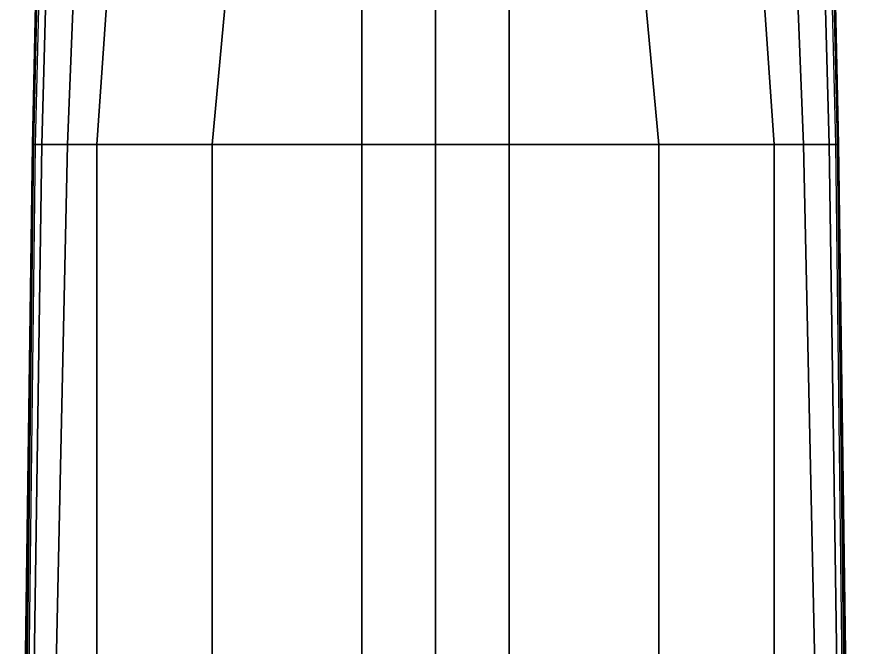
# Model space of a CAD drawing. Extents: x -4 to 4, y -37.4 to 37.8.
# Drawn here: x -4.03 to 4.03, y 6.65 to 12.72 of the extents above; entities that cross this region are included whole.
import ezdxf

# ---------------------------------------------------------------- set-up
doc = ezdxf.new("R2010")
doc.units = 0
doc.layers.get('0').update_dxf_attribs({"linetype": 'CONTINUOUS'})

msp = doc.modelspace()

# ---------------------------------------------------------------- linework, layer by layer
for points in [[(-3.72, 18.83, 0.61), (-3.71, 18.83), (-3.87, 11.49), (-3.88, 11.49, 0.61)], [(-3.72, 18.83, 1.22), (-3.72, 18.83, 0.61), (-3.88, 11.49, 0.61), (-3.88, 11.49, 1.22)], [(-3.7, 18.83, 1.65), (-3.72, 18.83, 1.22), (-3.88, 11.49, 1.22), (-3.87, 11.49, 1.65)], [(-3.71, 18.83), (-3.59, 18.83, -0.61), (-3.79, 11.49, -0.61), (-3.87, 11.49)], [(-3.67, 18.83, 1.71), (-3.7, 18.83, 1.65), (-3.87, 11.49, 1.65), (-3.85, 11.49, 1.71)], [(-3.59, 18.83, -0.61), (-3.25, 18.83, -1.23), (-3.54, 11.49, -1.23), (-3.79, 11.49, -0.61)], [(-3.25, 18.83, -1.23), (-2.75, 18.83, -1.58), (-3.26, 11.49, -1.58), (-3.54, 11.49, -1.23)], [(-2.75, 18.83, -1.58), (-1.47, 18.83, -2.05), (-2.15, 11.49, -2.05), (-3.26, 11.49, -1.58)], [(-1.47, 18.83, -2.05), (-0.71, 18.83, -2.23), (-0.71, 11.49, -2.42), (-2.15, 11.49, -2.05)], [(-0.71, 18.83, -2.23), (0, 18.83, -2.38), (0, 11.49, -2.62), (-0.71, 11.49, -2.42)], [(0, 11.49, -2.62), (0, 18.83, -2.38), (0.71, 18.83, -2.23), (0.71, 11.49, -2.42)], [(0.71, 11.49, -2.42), (0.71, 18.83, -2.23), (1.47, 18.83, -2.05), (2.15, 11.49, -2.05)], [(2.15, 11.49, -2.05), (1.47, 18.83, -2.05), (2.75, 18.83, -1.58), (3.26, 11.49, -1.58)], [(3.26, 11.49, -1.58), (2.75, 18.83, -1.58), (3.25, 18.83, -1.23), (3.54, 11.49, -1.23)], [(3.54, 11.49, -1.23), (3.25, 18.83, -1.23), (3.59, 18.83, -0.61), (3.79, 11.49, -0.61)], [(3.79, 11.49, -0.61), (3.59, 18.83, -0.61), (3.71, 18.83), (3.87, 11.49)], [(3.87, 11.49, 1.65), (3.7, 18.83, 1.65), (3.67, 18.83, 1.71), (3.85, 11.49, 1.71)], [(3.88, 11.49, 1.22), (3.72, 18.83, 1.22), (3.7, 18.83, 1.65), (3.87, 11.49, 1.65)], [(3.87, 11.49), (3.71, 18.83), (3.72, 18.83, 0.61), (3.88, 11.49, 0.61)], [(3.88, 11.49, 0.61), (3.72, 18.83, 0.61), (3.72, 18.83, 1.22), (3.88, 11.49, 1.22)], [(-3.87, 11.49), (-4.03, 0.55), (-4.03, 0.55, 0.61), (-3.88, 11.49, 0.61)], [(-3.79, 11.49, -0.61), (-3.95, 0.55, -0.61), (-4.03, 0.55), (-3.87, 11.49)], [(-3.88, 11.49, 1.22), (-4.03, 0.55, 1.22), (-4, 0.55, 1.65), (-3.87, 11.49, 1.65)], [(-3.88, 11.49, 0.61), (-4.03, 0.55, 0.61), (-4.03, 0.55, 1.22), (-3.88, 11.49, 1.22)], [(-3.87, 11.49, 1.65), (-4, 0.55, 1.65), (-3.98, 0.55, 1.71), (-3.85, 11.49, 1.71)], [(-3.54, 11.49, -1.23), (-3.78, 0.55, -1.23), (-3.95, 0.55, -0.61), (-3.79, 11.49, -0.61)], [(-3.26, 11.49, -1.58), (-3.26, 0.55, -1.82), (-3.78, 0.55, -1.23), (-3.54, 11.49, -1.23)], [(-2.15, 11.49, -2.05), (-2.15, 0.55, -2.23), (-3.26, 0.55, -1.82), (-3.26, 11.49, -1.58)], [(-0.71, 11.49, -2.42), (-0.71, 0.55, -2.49), (-2.15, 0.55, -2.23), (-2.15, 11.49, -2.05)], [(0, 11.49, -2.62), (0, 0.55, -2.62), (-0.71, 0.55, -2.49), (-0.71, 11.49, -2.42)], [(0.71, 0.55, -2.49), (0, 0.55, -2.62), (0, 11.49, -2.62), (0.71, 11.49, -2.42)], [(2.15, 0.55, -2.23), (0.71, 0.55, -2.49), (0.71, 11.49, -2.42), (2.15, 11.49, -2.05)], [(3.26, 0.55, -1.82), (2.15, 0.55, -2.23), (2.15, 11.49, -2.05), (3.26, 11.49, -1.58)], [(3.78, 0.55, -1.23), (3.26, 0.55, -1.82), (3.26, 11.49, -1.58), (3.54, 11.49, -1.23)], [(3.95, 0.55, -0.61), (3.78, 0.55, -1.23), (3.54, 11.49, -1.23), (3.79, 11.49, -0.61)], [(4.03, 0.55), (3.95, 0.55, -0.61), (3.79, 11.49, -0.61), (3.87, 11.49)], [(3.98, 0.55, 1.71), (4, 0.55, 1.65), (3.87, 11.49, 1.65), (3.85, 11.49, 1.71)], [(4.03, 0.55, 0.61), (4.03, 0.55), (3.87, 11.49), (3.88, 11.49, 0.61)], [(4, 0.55, 1.65), (4.03, 0.55, 1.22), (3.88, 11.49, 1.22), (3.87, 11.49, 1.65)], [(4.03, 0.55, 1.22), (4.03, 0.55, 0.61), (3.88, 11.49, 0.61), (3.88, 11.49, 1.22)]]:
    msp.add_3dface(points)

doc.saveas('drawing.dxf')
